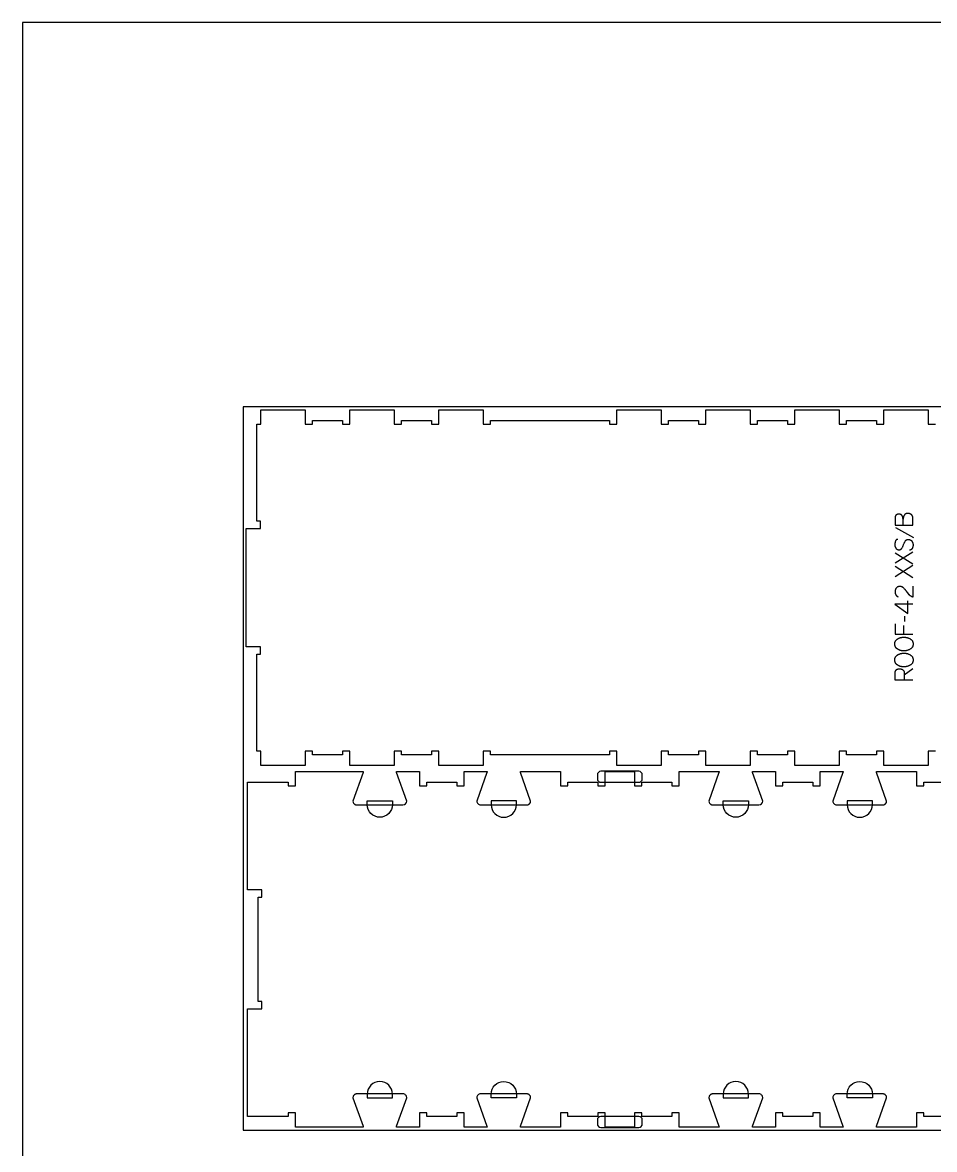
# Model space of a CAD drawing. Extents: x 0 to 4485, y 0 to 17041.
# Drawn here: x 0 to 1537, y 11963 to 13864 of the extents above; entities that cross this region are included whole.
import ezdxf

# ---------------------------------------------------------------- set-up
doc = ezdxf.new("R2010")
doc.units = 0
for name, color, linetype in [('0_SHEET_SPRUCEPLY_2440X122', 1, 'CONTINUOUS'), ('1_ANYTOOL_1MMDEEP_LABELS_S', 2, 'CONTINUOUS'), ('4_ANYTOOL_CUTTHROUGH_OUTSI', 5, 'CONTINUOUS'), ('5_ANYTOOL_HALF_MILL_9MM_IN', 3, 'CONTINUOUS'), ('DONOTCUT', 7, 'CONTINUOUS')]:
    doc.layers.add(name, color=color, linetype=linetype)

msp = doc.modelspace()

# ---------------------------------------------------------------- linework, layer by layer
at = {"layer": '0_SHEET_SPRUCEPLY_2440X122'}
msp.add_lwpolyline([(371.7, 13215.6), (371.7, 11995.6), (2811.7, 11995.6), (2811.7, 13215.6)], close=True, dxfattribs=at)
at = {"layer": '1_ANYTOOL_1MMDEEP_LABELS_S', "color": 2}
for points in [[(1470.5, 13015.7), (1500.5, 13015.7), (1500.5, 13025.4), (1500.6, 13027.9), (1500.6, 13028.2), (1500.6, 13028.4), (1500.6, 13028.6), (1500.6, 13028.8), (1500.5, 13029.1), (1500.5, 13029.3), (1500.5, 13029.5), (1500.5, 13029.7), (1500.4, 13029.9), (1500.4, 13030.1), (1500.3, 13030.3), (1500.3, 13030.5), (1500.2, 13030.7), (1500.1, 13030.9), (1500.1, 13031), (1500, 13031.2), (1499.9, 13031.4), (1499.8, 13031.6), (1499.7, 13031.7), (1499.6, 13031.9), (1499.5, 13032.1), (1499.4, 13032.2), (1499.3, 13032.4), (1499.2, 13032.6), (1499, 13032.7), (1498.9, 13032.9), (1498.8, 13033), (1498.6, 13033.2), (1498.5, 13033.3), (1498.3, 13033.4), (1498.1, 13033.6), (1498, 13033.7), (1497.8, 13033.8), (1497.6, 13034), (1497.5, 13034.1), (1497.3, 13034.2), (1497.1, 13034.3), (1496.9, 13034.4), (1496.8, 13034.5), (1496.6, 13034.6), (1496.4, 13034.7), (1496.2, 13034.8), (1496, 13034.9), (1495.9, 13035), (1495.7, 13035), (1495.5, 13035.1), (1495.3, 13035.2), (1495.1, 13035.3), (1494.9, 13035.3), (1494.7, 13035.4), (1494.5, 13035.4), (1494.4, 13035.5), (1494.2, 13035.5), (1494, 13035.6), (1493.8, 13035.6), (1493.6, 13035.7), (1493.4, 13035.7), (1493.2, 13035.7), (1493, 13035.7), (1492.8, 13035.7), (1492.6, 13035.8), (1492.4, 13035.8), (1492.2, 13035.8), (1492, 13035.8), (1491.7, 13035.8), (1491.5, 13035.8), (1491.2, 13035.8), (1491, 13035.7), (1490.7, 13035.7), (1490.5, 13035.7), (1490.3, 13035.6), (1490.1, 13035.6), (1489.9, 13035.6), (1489.6, 13035.5), (1489.4, 13035.4), (1489.2, 13035.4), (1489, 13035.3), (1488.8, 13035.2), (1488.6, 13035.1), (1488.5, 13035.1), (1488.4, 13035), (1488.3, 13035), (1488.2, 13034.9), (1488.1, 13034.9), (1488, 13034.8), (1487.9, 13034.8), (1487.8, 13034.7), (1487.8, 13034.6), (1487.7, 13034.6), (1487.6, 13034.5), (1487.5, 13034.5), (1487.4, 13034.4), (1487.4, 13034.3), (1487.3, 13034.3), (1487.2, 13034.2), (1487.1, 13034.1), (1487.1, 13034.1), (1487, 13034), (1486.9, 13033.9), (1486.9, 13033.9), (1486.8, 13033.8), (1486.7, 13033.7), (1486.6, 13033.6), (1486.5, 13033.4), (1486.3, 13033.2), (1486.2, 13033), (1486.1, 13032.9), (1485.9, 13032.5), (1485.7, 13032.1), (1485.5, 13031.7), (1485.3, 13031.4), (1485.1, 13031), (1485, 13030.6), (1484.8, 13030.2), (1484.7, 13029.8), (1484.6, 13029.3), (1484.5, 13028.9), (1484.4, 13028.5), (1484.3, 13028.1), (1484.2, 13027.6), (1484.1, 13027.2), (1484.1, 13026.7), (1484, 13026.3)], [(1484.2, 13015.7), (1484, 13026.3), (1484, 13026.7), (1484, 13027.1), (1483.9, 13027.4), (1483.9, 13027.8), (1483.8, 13028.2), (1483.7, 13028.6), (1483.6, 13028.9), (1483.5, 13029.3), (1483.4, 13029.7), (1483.3, 13030), (1483.2, 13030.4), (1483.1, 13030.7), (1482.9, 13031), (1482.8, 13031.4), (1482.6, 13031.7), (1482.5, 13032), (1482.4, 13032.1), (1482.4, 13032.1), (1482.3, 13032.2), (1482.3, 13032.3), (1482.2, 13032.4), (1482.2, 13032.4), (1482.1, 13032.5), (1482.1, 13032.6), (1482, 13032.6), (1482, 13032.7), (1481.9, 13032.8), (1481.9, 13032.8), (1481.8, 13032.9), (1481.7, 13033), (1481.7, 13033), (1481.6, 13033.1), (1481.6, 13033.1), (1481.5, 13033.2), (1481.4, 13033.3), (1481.3, 13033.3), (1481.3, 13033.4), (1481.2, 13033.4), (1481.1, 13033.5), (1481.1, 13033.5), (1481, 13033.6), (1480.9, 13033.6), (1480.8, 13033.7), (1480.7, 13033.7), (1480.7, 13033.7), (1480.6, 13033.8), (1480.5, 13033.8), (1480.4, 13033.9), (1480.3, 13033.9), (1480.2, 13033.9), (1480.1, 13034), (1479.9, 13034.1), (1479.7, 13034.1), (1479.5, 13034.2), (1479.3, 13034.3), (1479.1, 13034.3), (1478.9, 13034.3), (1478.6, 13034.4), (1478.4, 13034.4), (1478.2, 13034.4), (1478, 13034.5), (1477.7, 13034.5), (1477.5, 13034.5), (1477.2, 13034.5), (1477, 13034.5), (1476.6, 13034.5), (1476.4, 13034.5), (1476.2, 13034.5), (1476, 13034.5), (1475.8, 13034.4), (1475.6, 13034.4), (1475.4, 13034.4), (1475.3, 13034.4), (1475.1, 13034.3), (1474.9, 13034.3), (1474.8, 13034.3), (1474.6, 13034.2), (1474.4, 13034.2), (1474.3, 13034.1), (1474.1, 13034.1), (1474, 13034), (1473.8, 13034), (1473.7, 13033.9), (1473.5, 13033.8), (1473.4, 13033.8), (1473.3, 13033.7), (1473.1, 13033.6), (1473, 13033.6), (1472.9, 13033.5), (1472.8, 13033.4), (1472.7, 13033.3), (1472.5, 13033.2), (1472.4, 13033.1), (1472.3, 13033), (1472.2, 13032.9), (1472.1, 13032.8), (1472, 13032.7), (1471.9, 13032.6), (1471.8, 13032.5), (1471.7, 13032.4), (1471.6, 13032.3), (1471.6, 13032.1), (1471.5, 13032), (1471.4, 13031.9), (1471.3, 13031.8), (1471.3, 13031.6), (1471.2, 13031.5), (1471.1, 13031.3), (1471.1, 13031.2), (1471, 13031), (1470.9, 13030.9), (1470.9, 13030.7), (1470.8, 13030.6), (1470.8, 13030.4), (1470.8, 13030.3), (1470.7, 13030.1), (1470.7, 13029.9), (1470.6, 13029.7), (1470.6, 13029.6), (1470.6, 13029.4), (1470.6, 13029.2), (1470.5, 13029), (1470.5, 13028.8), (1470.5, 13028.6), (1470.5, 13028.2), (1470.5, 13027.8), (1470.5, 13015.7)], [(1471, 13012.3), (1501.7, 12995.1)], [(1475.1, 12992), (1474.9, 12992), (1474.8, 12992), (1474.7, 12992), (1474.6, 12992), (1474.5, 12992), (1474.4, 12991.9), (1474.3, 12991.9), (1474.3, 12991.9), (1474.2, 12991.9), (1474.1, 12991.9), (1474, 12991.9), (1473.9, 12991.8), (1473.8, 12991.8), (1473.8, 12991.8), (1473.7, 12991.8), (1473.6, 12991.8), (1473.5, 12991.7), (1473.5, 12991.7), (1473.4, 12991.7), (1473.3, 12991.6), (1473.2, 12991.6), (1473.2, 12991.6), (1473.1, 12991.5), (1473, 12991.5), (1472.9, 12991.4), (1472.9, 12991.4), (1472.8, 12991.4), (1472.7, 12991.3), (1472.7, 12991.3), (1472.6, 12991.2), (1472.6, 12991.2), (1472.5, 12991.1), (1472.4, 12991.1), (1472.4, 12991), (1472.3, 12990.9), (1472.3, 12990.9), (1472.2, 12990.8), (1472.1, 12990.8), (1472.1, 12990.7), (1472, 12990.6), (1472, 12990.6), (1471.9, 12990.5), (1471.9, 12990.4), (1471.8, 12990.4), (1471.8, 12990.3), (1471.7, 12990.2), (1471.7, 12990.1), (1471.6, 12990.1), (1471.6, 12990), (1471.6, 12989.9), (1471.5, 12989.8), (1471.4, 12989.6), (1471.4, 12989.5), (1471.3, 12989.3), (1471.2, 12989.1), (1471.2, 12988.9), (1471.1, 12988.7), (1470.9, 12987.9), (1470.7, 12987.1), (1470.5, 12986.3), (1470.4, 12985.5), (1470.3, 12985.2), (1470.3, 12984.8), (1470.2, 12984.4), (1470.2, 12984), (1470.2, 12983.7), (1470.2, 12983.3), (1470.1, 12983), (1470.1, 12982.6), (1470.1, 12982.4), (1470.2, 12982.2), (1470.2, 12982), (1470.2, 12981.8), (1470.2, 12981.6), (1470.2, 12981.4), (1470.2, 12981.3), (1470.3, 12981.1), (1470.3, 12980.9), (1470.3, 12980.7), (1470.4, 12980.5), (1470.4, 12980.3), (1470.4, 12980.2), (1470.5, 12980), (1470.5, 12979.8), (1470.6, 12979.6), (1470.7, 12979.5), (1470.7, 12979.3), (1470.8, 12979.1), (1470.9, 12978.9), (1470.9, 12978.8), (1471, 12978.6), (1471.1, 12978.4), (1471.2, 12978.3), (1471.3, 12978.1), (1471.3, 12977.9), (1471.4, 12977.8), (1471.5, 12977.6), (1471.6, 12977.5), (1471.7, 12977.3), (1471.9, 12977.1), (1472, 12977), (1472.1, 12976.8), (1472.2, 12976.7), (1472.3, 12976.5), (1472.4, 12976.4), (1472.6, 12976.3), (1472.7, 12976.1), (1472.8, 12976), (1473, 12975.9), (1473.1, 12975.8), (1473.3, 12975.7), (1473.4, 12975.6), (1473.6, 12975.5), (1473.7, 12975.4), (1473.9, 12975.3), (1474, 12975.2), (1474.2, 12975.1), (1474.3, 12975), (1474.5, 12975), (1474.7, 12974.9), (1474.9, 12974.8), (1475, 12974.8), (1475.2, 12974.7), (1475.4, 12974.7), (1475.6, 12974.7), (1475.8, 12974.6), (1476, 12974.6), (1476.2, 12974.6), (1476.4, 12974.5), (1476.6, 12974.5), (1476.8, 12974.5), (1477, 12974.5), (1477.2, 12974.5), (1477.4, 12974.5), (1477.6, 12974.5), (1477.8, 12974.5), (1478, 12974.5), (1478.2, 12974.6), (1478.4, 12974.6), (1478.6, 12974.6), (1478.8, 12974.7), (1479, 12974.7), (1479.2, 12974.8), (1479.3, 12974.8), (1479.5, 12974.9), (1479.6, 12974.9), (1479.7, 12975), (1479.8, 12975), (1479.9, 12975), (1479.9, 12975.1), (1480, 12975.1), (1480.1, 12975.2), (1480.2, 12975.2), (1480.3, 12975.2), (1480.3, 12975.3), (1480.4, 12975.3), (1480.5, 12975.4), (1480.6, 12975.4), (1480.6, 12975.5), (1480.7, 12975.5), (1480.8, 12975.6), (1480.8, 12975.7), (1480.9, 12975.7), (1481, 12975.8), (1481.1, 12975.8), (1481.1, 12975.9), (1481.2, 12976), (1481.3, 12976), (1481.3, 12976.1), (1481.4, 12976.2), (1481.6, 12976.4), (1481.7, 12976.5), (1481.8, 12976.7), (1481.9, 12976.8), (1482, 12977), (1482.1, 12977.2), (1482.2, 12977.3), (1482.6, 12978), (1483, 12978.8), (1483.4, 12979.5), (1483.7, 12980.3), (1484.1, 12981.1), (1484.4, 12981.9), (1484.7, 12982.7), (1485, 12983.5), (1485.4, 12984.3), (1485.7, 12985.1), (1486, 12985.9), (1486.4, 12986.7), (1486.8, 12987.4), (1487.1, 12988.1), (1487.6, 12988.9), (1488, 12989.5), (1488.1, 12989.7), (1488.2, 12989.9), (1488.3, 12990), (1488.4, 12990.1), (1488.4, 12990.2), (1488.5, 12990.2), (1488.6, 12990.3), (1488.6, 12990.4), (1488.7, 12990.4), (1488.8, 12990.5), (1488.8, 12990.6), (1488.9, 12990.6), (1489, 12990.7), (1489, 12990.8), (1489.1, 12990.8), (1489.2, 12990.9), (1489.2, 12990.9), (1489.3, 12991), (1489.4, 12991), (1489.5, 12991.1), (1489.5, 12991.1), (1489.6, 12991.2), (1489.7, 12991.2), (1489.8, 12991.3), (1489.9, 12991.3), (1489.9, 12991.4), (1490, 12991.4), (1490.1, 12991.5), (1490.2, 12991.5), (1490.3, 12991.5), (1490.4, 12991.6), (1490.5, 12991.6), (1490.5, 12991.6), (1490.6, 12991.7), (1490.7, 12991.7), (1490.8, 12991.7), (1490.9, 12991.7), (1491.1, 12991.8), (1491.3, 12991.8), (1491.5, 12991.9), (1491.7, 12991.9), (1491.9, 12991.9), (1492.1, 12991.9), (1492.3, 12992), (1492.5, 12992), (1492.7, 12992), (1493, 12992), (1493.2, 12992), (1493.4, 12991.9), (1493.6, 12991.9), (1493.9, 12991.9), (1494.1, 12991.9), (1494.3, 12991.8), (1494.5, 12991.8), (1494.7, 12991.7), (1495, 12991.7), (1495.2, 12991.6), (1495.4, 12991.6), (1495.6, 12991.5), (1495.8, 12991.4), (1495.9, 12991.4), (1496.1, 12991.3), (1496.3, 12991.2), (1496.5, 12991.1), (1496.7, 12991), (1496.8, 12990.9), (1497, 12990.8), (1497.2, 12990.7), (1497.3, 12990.6), (1497.5, 12990.4), (1497.6, 12990.3), (1497.8, 12990.2), (1497.9, 12990), (1498.1, 12989.9), (1498.2, 12989.8), (1498.4, 12989.6), (1498.5, 12989.4), (1498.6, 12989.3), (1498.7, 12989.1), (1498.9, 12988.9), (1499, 12988.8), (1499.2, 12988.4), (1499.4, 12988), (1499.6, 12987.7), (1499.8, 12987.3), (1499.9, 12986.9), (1500.1, 12986.6), (1500.2, 12986.4), (1500.2, 12986.2), (1500.3, 12986), (1500.3, 12985.8), (1500.4, 12985.6), (1500.5, 12985.4), (1500.5, 12985.2), (1500.5, 12985), (1500.6, 12984.8), (1500.6, 12984.6), (1500.7, 12984.4), (1500.7, 12984.2), (1500.7, 12984), (1500.8, 12983.8), (1500.8, 12983.4), (1500.8, 12983), (1500.8, 12982.6), (1500.8, 12982.2), (1500.8, 12981.8), (1500.8, 12981.3), (1500.8, 12981), (1500.7, 12980.6), (1500.6, 12980.2), (1500.6, 12979.8), (1500.5, 12979.4), (1500.4, 12979), (1500.2, 12978.6), (1500.1, 12978.3), (1500, 12977.9), (1499.8, 12977.6), (1499.7, 12977.2), (1499.5, 12976.9), (1499.3, 12976.5), (1499.2, 12976.3), (1499.1, 12976.2), (1499, 12976), (1498.9, 12975.9), (1498.8, 12975.7), (1498.6, 12975.6), (1498.5, 12975.4), (1498.4, 12975.3), (1498.3, 12975.2), (1498.2, 12975.1), (1498, 12974.9), (1497.9, 12974.8), (1497.8, 12974.8), (1497.8, 12974.7), (1497.7, 12974.7), (1497.6, 12974.6), (1497.5, 12974.6), (1497.5, 12974.5), (1497.4, 12974.5), (1497.3, 12974.5), (1497.3, 12974.4), (1497.2, 12974.4), (1497.1, 12974.3), (1497, 12974.3), (1497, 12974.3), (1496.9, 12974.2), (1496.8, 12974.2), (1496.7, 12974.2), (1496.6, 12974.1), (1496.6, 12974.1), (1496.5, 12974.1), (1496.4, 12974), (1496.2, 12974), (1496.1, 12973.9), (1495.9, 12973.9), (1495.7, 12973.9), (1495.5, 12973.8), (1495.4, 12973.8), (1495.2, 12973.8), (1495, 12973.8), (1494.8, 12973.8), (1494.6, 12973.8)], [(1500.5, 12970.6), (1470.5, 12951.7)], [(1470.5, 12969.4), (1500.5, 12950.5)], [(1500.5, 12947.9), (1470.5, 12928.9)], [(1470.5, 12946.6), (1500.5, 12927.7)], [(1500.4, 12913), (1500.4, 12894.7), (1499.9, 12894.8), (1499.7, 12894.9), (1499.5, 12895), (1499.3, 12895), (1499.1, 12895.1), (1498.8, 12895.2), (1498.6, 12895.3), (1498.4, 12895.4), (1498.2, 12895.5), (1498, 12895.6), (1497.8, 12895.7), (1497.6, 12895.9), (1497.4, 12896), (1497.2, 12896.1), (1497, 12896.2), (1496.8, 12896.4), (1496.6, 12896.5), (1496.5, 12896.6), (1496.3, 12896.8), (1496.1, 12896.9), (1495.9, 12897), (1495.7, 12897.2), (1495.6, 12897.3), (1495.4, 12897.5), (1495.2, 12897.7), (1495.1, 12897.8), (1494.9, 12898), (1494.7, 12898.2), (1494.6, 12898.3), (1494.3, 12898.7), (1493, 12900.2), (1491.8, 12901.7), (1490.7, 12903.2), (1489.6, 12904.7), (1489, 12905.5), (1488.4, 12906.2), (1487.9, 12906.9), (1487.3, 12907.6), (1486.7, 12908.3), (1486.1, 12908.9), (1485.5, 12909.5), (1484.8, 12910.1), (1484.7, 12910.3), (1484.5, 12910.4), (1484.4, 12910.5), (1484.2, 12910.7), (1484, 12910.8), (1483.9, 12910.9), (1483.7, 12911), (1483.5, 12911.2), (1483.4, 12911.3), (1483.2, 12911.4), (1483, 12911.5), (1482.8, 12911.6), (1482.6, 12911.7), (1482.4, 12911.7), (1482.3, 12911.8), (1482.1, 12911.9), (1481.9, 12912), (1481.7, 12912), (1481.5, 12912.1), (1481.3, 12912.2), (1481.1, 12912.2), (1480.9, 12912.3), (1480.7, 12912.3), (1480.5, 12912.3), (1480.3, 12912.4), (1480, 12912.4), (1479.8, 12912.4), (1479.6, 12912.4), (1479.4, 12912.5), (1479.2, 12912.5), (1478.9, 12912.5), (1478.7, 12912.5), (1478.5, 12912.5), (1478.2, 12912.5), (1478, 12912.5), (1477.7, 12912.4), (1477.5, 12912.4), (1477.3, 12912.4), (1477, 12912.4), (1476.8, 12912.3), (1476.6, 12912.3), (1476.4, 12912.2), (1476.2, 12912.2), (1476, 12912.1), (1475.8, 12912.1), (1475.6, 12912), (1475.4, 12911.9), (1475.2, 12911.8), (1475, 12911.8), (1474.8, 12911.7), (1474.6, 12911.6), (1474.4, 12911.5), (1474.3, 12911.4), (1474.1, 12911.3), (1473.9, 12911.2), (1473.8, 12911.1), (1473.6, 12910.9), (1473.4, 12910.8), (1473.3, 12910.7), (1473.1, 12910.5), (1473, 12910.4), (1472.9, 12910.3), (1472.7, 12910.1), (1472.6, 12910), (1472.5, 12909.8), (1472.3, 12909.6), (1472.2, 12909.5), (1472.1, 12909.3), (1472, 12909.1), (1471.9, 12909), (1471.8, 12908.8), (1471.7, 12908.6), (1471.6, 12908.4), (1471.5, 12908.2), (1471.4, 12908.1), (1471.3, 12907.9), (1471.2, 12907.7), (1471.2, 12907.5), (1471.1, 12907.3), (1471, 12907.1), (1471, 12906.9), (1470.9, 12906.7), (1470.8, 12906.5), (1470.8, 12906.3), (1470.7, 12906.1), (1470.7, 12905.8), (1470.7, 12905.6), (1470.6, 12905.4), (1470.6, 12905.2), (1470.6, 12905), (1470.5, 12904.7), (1470.5, 12904.5), (1470.5, 12904.3), (1470.5, 12904), (1470.5, 12903.6), (1470.5, 12903.2), (1470.5, 12902.8), (1470.5, 12902.5), (1470.6, 12902.1), (1470.6, 12901.8), (1470.7, 12901.5), (1470.7, 12901.1), (1470.8, 12900.8), (1470.9, 12900.5), (1470.9, 12900.4), (1471, 12900.2), (1471, 12900), (1471.1, 12899.9), (1471.1, 12899.7), (1471.2, 12899.6), (1471.3, 12899.5), (1471.3, 12899.3), (1471.4, 12899.2), (1471.5, 12899), (1471.5, 12898.9), (1471.6, 12898.8), (1471.7, 12898.6), (1471.8, 12898.5), (1471.8, 12898.4), (1471.9, 12898.2), (1472, 12898.1), (1472.1, 12898), (1472.2, 12897.8), (1472.3, 12897.7), (1472.4, 12897.6), (1472.5, 12897.5), (1472.6, 12897.4), (1472.7, 12897.2), (1472.8, 12897.1), (1472.9, 12897), (1473, 12896.9), (1473.1, 12896.8), (1473.2, 12896.7), (1473.4, 12896.6), (1473.5, 12896.5), (1473.6, 12896.4), (1473.9, 12896.2), (1474.1, 12896), (1474.4, 12895.8), (1474.7, 12895.6), (1475, 12895.4), (1475.3, 12895.2), (1475.6, 12895.1)], [(1491.8, 12866.8), (1491.8, 12888.5)], [(1500.5, 12882.7), (1470.4, 12882.8), (1491.8, 12866.8)], [(1470.5, 12849.8), (1470.5, 12832.2), (1500.5, 12832.2)], [(1484.5, 12846.7), (1484.5, 12832.2)], [(1486.6, 12862.5), (1486.7, 12853.7)], [(1500.5, 12754.6), (1470.5, 12754.6), (1470.5, 12765.9), (1470.5, 12766.4), (1470.5, 12766.9), (1470.5, 12767.1), (1470.6, 12767.3), (1470.6, 12767.6), (1470.6, 12767.8), (1470.6, 12768), (1470.7, 12768.2), (1470.7, 12768.4), (1470.8, 12768.6), (1470.8, 12768.8), (1470.9, 12769), (1470.9, 12769.2), (1471, 12769.4), (1471, 12769.6), (1471.1, 12769.8), (1471.2, 12769.9), (1471.3, 12770.1), (1471.3, 12770.3), (1471.4, 12770.4), (1471.5, 12770.6), (1471.6, 12770.8), (1471.7, 12770.9), (1471.8, 12771.1), (1471.9, 12771.2), (1472, 12771.4), (1472.1, 12771.5), (1472.2, 12771.6), (1472.3, 12771.8), (1472.4, 12771.9), (1472.6, 12772), (1472.7, 12772.1), (1472.8, 12772.2), (1473, 12772.4), (1473.1, 12772.5), (1473.3, 12772.6), (1473.4, 12772.7), (1473.6, 12772.8), (1473.7, 12772.9), (1473.9, 12772.9), (1474, 12773), (1474.2, 12773.1), (1474.4, 12773.2), (1474.5, 12773.3), (1474.7, 12773.3), (1474.9, 12773.4), (1475.1, 12773.4), (1475.3, 12773.5), (1475.5, 12773.6), (1475.7, 12773.6), (1475.9, 12773.6), (1476.1, 12773.7), (1476.3, 12773.7), (1476.5, 12773.8), (1476.7, 12773.8), (1476.9, 12773.8), (1477.2, 12773.8), (1477.4, 12773.9), (1477.8, 12773.9), (1478.3, 12773.9), (1478.5, 12773.9), (1478.7, 12773.9), (1478.9, 12773.9), (1479, 12773.9), (1479.2, 12773.8), (1479.4, 12773.8), (1479.5, 12773.8), (1479.7, 12773.8), (1479.9, 12773.7), (1480.1, 12773.7), (1480.2, 12773.7), (1480.4, 12773.6), (1480.6, 12773.6), (1480.7, 12773.5), (1480.9, 12773.5), (1481, 12773.4), (1481.2, 12773.4), (1481.4, 12773.3), (1481.5, 12773.3), (1481.7, 12773.2), (1481.8, 12773.1), (1482, 12773), (1482.2, 12773), (1482.3, 12772.9), (1482.5, 12772.8), (1482.6, 12772.7), (1482.8, 12772.6), (1482.9, 12772.5), (1483.1, 12772.4), (1483.2, 12772.3), (1483.4, 12772.2), (1483.5, 12772.1), (1483.7, 12772), (1483.8, 12771.9), (1483.9, 12771.8), (1484.1, 12771.6), (1484.2, 12771.5), (1484.3, 12771.4), (1484.4, 12771.3), (1484.6, 12771.1), (1484.7, 12771), (1484.8, 12770.9), (1484.9, 12770.7), (1485, 12770.6), (1485.1, 12770.5), (1485.1, 12770.3), (1485.2, 12770.2), (1485.3, 12770), (1485.4, 12769.9), (1485.5, 12769.7), (1485.5, 12769.6), (1485.6, 12769.4), (1485.6, 12769.2), (1485.7, 12769.1), (1485.7, 12768.9), (1485.8, 12768.7), (1485.8, 12768.6), (1485.8, 12768.4), (1485.9, 12768.2), (1485.9, 12768.1), (1485.9, 12767.9), (1485.9, 12767.7), (1486, 12767.5), (1486, 12765.6), (1486, 12763.6), (1486, 12754.6)], [(1486, 12763.6), (1500.5, 12774)]]:
    msp.add_lwpolyline(points, dxfattribs=at)
for points in [[(1470.1, 12816), (1470.2, 12816.3), (1470.2, 12816.7), (1470.2, 12817.1), (1470.2, 12817.4), (1470.3, 12817.6), (1470.3, 12817.8), (1470.3, 12817.9), (1470.4, 12818.1), (1470.4, 12818.3), (1470.4, 12818.4), (1470.5, 12818.6), (1470.5, 12818.7), (1470.6, 12818.9), (1470.6, 12819.1), (1470.7, 12819.2), (1470.7, 12819.4), (1470.8, 12819.5), (1470.8, 12819.7), (1470.9, 12819.8), (1471, 12820), (1471, 12820.1), (1471.1, 12820.2), (1471.2, 12820.4), (1471.3, 12820.5), (1471.4, 12820.7), (1471.4, 12820.8), (1471.5, 12820.9), (1471.6, 12821.1), (1471.8, 12821.3), (1472, 12821.6), (1472.2, 12821.8), (1472.4, 12822.1), (1472.6, 12822.3), (1472.8, 12822.5), (1473.1, 12822.8), (1473.3, 12823), (1473.5, 12823.2), (1473.8, 12823.4), (1474, 12823.6), (1474.3, 12823.8), (1474.6, 12824), (1474.8, 12824.2), (1475.1, 12824.3), (1475.4, 12824.5), (1475.7, 12824.7), (1476, 12824.8), (1476.2, 12825), (1476.5, 12825.1), (1476.8, 12825.3), (1477.1, 12825.4), (1477.5, 12825.6), (1477.8, 12825.7), (1478.1, 12825.8), (1478.4, 12825.9), (1478.7, 12826), (1479, 12826.1), (1479.4, 12826.2), (1479.7, 12826.3), (1480, 12826.4), (1480.4, 12826.5), (1481.1, 12826.6), (1481.7, 12826.8), (1482.4, 12826.9), (1483.1, 12827), (1483.7, 12827), (1484.4, 12827.1), (1485, 12827.1), (1485.7, 12827.1), (1486.3, 12827.1), (1486.9, 12827.1), (1487.6, 12827), (1488.2, 12826.9), (1488.8, 12826.8), (1489.5, 12826.7), (1490.1, 12826.6), (1490.8, 12826.4), (1491.4, 12826.2), (1492, 12826), (1492.7, 12825.8), (1493.3, 12825.6), (1493.9, 12825.3), (1494.6, 12825), (1495.2, 12824.7), (1495.9, 12824.3), (1496.2, 12824.2), (1496.5, 12824), (1496.8, 12823.8), (1497.1, 12823.6), (1497.3, 12823.4), (1497.6, 12823.2), (1497.8, 12823), (1498.1, 12822.8), (1498.2, 12822.7), (1498.3, 12822.5), (1498.4, 12822.4), (1498.6, 12822.3), (1498.7, 12822.2), (1498.8, 12822.1), (1498.9, 12821.9), (1499, 12821.8), (1499.1, 12821.7), (1499.2, 12821.6), (1499.3, 12821.4), (1499.3, 12821.3), (1499.4, 12821.2), (1499.5, 12821.1), (1499.6, 12820.9), (1499.7, 12820.8), (1499.8, 12820.6), (1499.8, 12820.5), (1499.9, 12820.4), (1500, 12820.2), (1500.1, 12820.1), (1500.1, 12819.9), (1500.2, 12819.8), (1500.2, 12819.6), (1500.3, 12819.5), (1500.4, 12819.3), (1500.4, 12819.2), (1500.5, 12819), (1500.6, 12818.7), (1500.6, 12818.4), (1500.7, 12818.1), (1500.8, 12817.7), (1500.8, 12817.4), (1500.9, 12817.1), (1500.9, 12816.7), (1500.9, 12816.4), (1501, 12816), (1501, 12815.6), (1501, 12815.2), (1500.9, 12814.9), (1500.9, 12814.5), (1500.9, 12814.1), (1500.8, 12813.8), (1500.8, 12813.4), (1500.7, 12813.1), (1500.6, 12812.8), (1500.5, 12812.4), (1500.5, 12812.1), (1500.4, 12811.9), (1500.3, 12811.8), (1500.3, 12811.6), (1500.2, 12811.5), (1500.2, 12811.3), (1500.1, 12811.2), (1500, 12811), (1500, 12810.9), (1499.9, 12810.7), (1499.8, 12810.6), (1499.7, 12810.4), (1499.7, 12810.3), (1499.6, 12810.2), (1499.5, 12810), (1499.4, 12809.9), (1499.3, 12809.8), (1499.2, 12809.6), (1499.1, 12809.5), (1499, 12809.4), (1498.9, 12809.2), (1498.8, 12809.1), (1498.7, 12809), (1498.6, 12808.9), (1498.5, 12808.7), (1498.4, 12808.6), (1498.3, 12808.5), (1498.2, 12808.4), (1498, 12808.3), (1497.9, 12808.2), (1497.8, 12808.1), (1497.5, 12807.8), (1497.3, 12807.6), (1497, 12807.4), (1496.7, 12807.2), (1496.4, 12807), (1496.1, 12806.9), (1495.8, 12806.7), (1495.1, 12806.4), (1494.5, 12806), (1493.8, 12805.7), (1493.2, 12805.5), (1492.5, 12805.2), (1491.9, 12805), (1491.2, 12804.8), (1490.6, 12804.6), (1489.9, 12804.5), (1489.3, 12804.3), (1488.6, 12804.2), (1488, 12804.1), (1487.3, 12804), (1486.7, 12804), (1486, 12803.9), (1485.4, 12803.9), (1484.7, 12803.9), (1484, 12804), (1483.3, 12804), (1482.6, 12804.1), (1482, 12804.2), (1481.3, 12804.3), (1480.6, 12804.5), (1480, 12804.6), (1479.3, 12804.8), (1478.7, 12805.1), (1478.1, 12805.3), (1477.4, 12805.6), (1476.8, 12805.8), (1476.2, 12806.1), (1475.6, 12806.5), (1475, 12806.8), (1474.7, 12807), (1474.4, 12807.2), (1474.1, 12807.4), (1473.8, 12807.6), (1473.6, 12807.8), (1473.3, 12808), (1473.1, 12808.2), (1472.9, 12808.5), (1472.7, 12808.6), (1472.6, 12808.7), (1472.5, 12808.8), (1472.4, 12809), (1472.3, 12809.1), (1472.2, 12809.2), (1472.1, 12809.3), (1472, 12809.5), (1471.9, 12809.6), (1471.8, 12809.7), (1471.8, 12809.9), (1471.7, 12810), (1471.6, 12810.1), (1471.5, 12810.3), (1471.4, 12810.4), (1471.4, 12810.6), (1471.3, 12810.7), (1471.2, 12810.8), (1471.1, 12811.1), (1470.9, 12811.4), (1470.8, 12811.7), (1470.7, 12812.1), (1470.6, 12812.4), (1470.5, 12812.7), (1470.4, 12813), (1470.4, 12813.4), (1470.3, 12813.7), (1470.3, 12814.1), (1470.2, 12814.5), (1470.2, 12814.8), (1470.2, 12815.2), (1470.2, 12815.6)], [(1470.1, 12789), (1470.2, 12789.4), (1470.2, 12789.7), (1470.2, 12790.1), (1470.2, 12790.5), (1470.3, 12790.6), (1470.3, 12790.8), (1470.3, 12791), (1470.4, 12791.1), (1470.4, 12791.3), (1470.4, 12791.5), (1470.5, 12791.6), (1470.5, 12791.8), (1470.6, 12791.9), (1470.6, 12792.1), (1470.7, 12792.3), (1470.7, 12792.4), (1470.8, 12792.6), (1470.8, 12792.7), (1470.9, 12792.9), (1471, 12793), (1471, 12793.1), (1471.1, 12793.3), (1471.2, 12793.4), (1471.3, 12793.6), (1471.4, 12793.7), (1471.4, 12793.8), (1471.5, 12794), (1471.6, 12794.1), (1471.8, 12794.4), (1472, 12794.6), (1472.2, 12794.9), (1472.4, 12795.1), (1472.6, 12795.3), (1472.8, 12795.6), (1473.1, 12795.8), (1473.3, 12796), (1473.5, 12796.2), (1473.8, 12796.4), (1474, 12796.6), (1474.3, 12796.8), (1474.6, 12797), (1474.8, 12797.2), (1475.1, 12797.4), (1475.4, 12797.6), (1475.7, 12797.7), (1476, 12797.9), (1476.2, 12798), (1476.5, 12798.2), (1476.8, 12798.3), (1477.1, 12798.5), (1477.5, 12798.6), (1477.8, 12798.7), (1478.1, 12798.8), (1478.4, 12799), (1478.7, 12799.1), (1479, 12799.2), (1479.4, 12799.3), (1479.7, 12799.4), (1480, 12799.5), (1480.4, 12799.5), (1481.1, 12799.7), (1481.7, 12799.8), (1482.4, 12799.9), (1483.1, 12800), (1483.7, 12800.1), (1484.4, 12800.1), (1485, 12800.1), (1485.7, 12800.2), (1486.3, 12800.1), (1486.9, 12800.1), (1487.6, 12800.1), (1488.2, 12800), (1488.8, 12799.9), (1489.5, 12799.8), (1490.1, 12799.6), (1490.8, 12799.5), (1491.4, 12799.3), (1492, 12799.1), (1492.7, 12798.8), (1493.3, 12798.6), (1493.9, 12798.3), (1494.6, 12798), (1495.2, 12797.7), (1495.9, 12797.4), (1496.2, 12797.2), (1496.5, 12797), (1496.8, 12796.8), (1497.1, 12796.6), (1497.3, 12796.4), (1497.6, 12796.2), (1497.8, 12796), (1498.1, 12795.8), (1498.2, 12795.7), (1498.3, 12795.6), (1498.4, 12795.5), (1498.6, 12795.3), (1498.7, 12795.2), (1498.8, 12795.1), (1498.9, 12795), (1499, 12794.9), (1499.1, 12794.7), (1499.2, 12794.6), (1499.3, 12794.5), (1499.3, 12794.4), (1499.4, 12794.2), (1499.5, 12794.1), (1499.6, 12794), (1499.7, 12793.8), (1499.8, 12793.7), (1499.8, 12793.6), (1499.9, 12793.4), (1500, 12793.3), (1500.1, 12793.1), (1500.1, 12793), (1500.2, 12792.8), (1500.2, 12792.7), (1500.3, 12792.5), (1500.4, 12792.4), (1500.4, 12792.2), (1500.5, 12792.1), (1500.6, 12791.8), (1500.6, 12791.4), (1500.7, 12791.1), (1500.8, 12790.8), (1500.8, 12790.5), (1500.9, 12790.1), (1500.9, 12789.8), (1500.9, 12789.4), (1501, 12789), (1501, 12788.7), (1501, 12788.3), (1500.9, 12787.9), (1500.9, 12787.5), (1500.9, 12787.2), (1500.8, 12786.8), (1500.8, 12786.5), (1500.7, 12786.1), (1500.6, 12785.8), (1500.5, 12785.5), (1500.5, 12785.1), (1500.4, 12785), (1500.3, 12784.8), (1500.3, 12784.7), (1500.2, 12784.5), (1500.2, 12784.4), (1500.1, 12784.2), (1500, 12784.1), (1500, 12783.9), (1499.9, 12783.8), (1499.8, 12783.6), (1499.7, 12783.5), (1499.7, 12783.3), (1499.6, 12783.2), (1499.5, 12783.1), (1499.4, 12782.9), (1499.3, 12782.8), (1499.2, 12782.7), (1499.1, 12782.5), (1499, 12782.4), (1498.9, 12782.3), (1498.8, 12782.2), (1498.7, 12782), (1498.6, 12781.9), (1498.5, 12781.8), (1498.4, 12781.7), (1498.3, 12781.6), (1498.2, 12781.4), (1498, 12781.3), (1497.9, 12781.2), (1497.8, 12781.1), (1497.5, 12780.9), (1497.3, 12780.7), (1497, 12780.5), (1496.7, 12780.3), (1496.4, 12780.1), (1496.1, 12779.9), (1495.8, 12779.7), (1495.1, 12779.4), (1494.5, 12779.1), (1493.8, 12778.8), (1493.2, 12778.5), (1492.5, 12778.3), (1491.9, 12778), (1491.2, 12777.8), (1490.6, 12777.7), (1489.9, 12777.5), (1489.3, 12777.4), (1488.6, 12777.2), (1488, 12777.1), (1487.3, 12777.1), (1486.7, 12777), (1486, 12777), (1485.4, 12777), (1484.7, 12777), (1484, 12777), (1483.3, 12777.1), (1482.6, 12777.1), (1482, 12777.3), (1481.3, 12777.4), (1480.6, 12777.5), (1480, 12777.7), (1479.3, 12777.9), (1478.7, 12778.1), (1478.1, 12778.3), (1477.4, 12778.6), (1476.8, 12778.9), (1476.2, 12779.2), (1475.6, 12779.5), (1475, 12779.9), (1474.7, 12780), (1474.4, 12780.2), (1474.1, 12780.4), (1473.8, 12780.6), (1473.6, 12780.8), (1473.3, 12781.1), (1473.1, 12781.3), (1472.9, 12781.5), (1472.7, 12781.6), (1472.6, 12781.8), (1472.5, 12781.9), (1472.4, 12782), (1472.3, 12782.1), (1472.2, 12782.2), (1472.1, 12782.4), (1472, 12782.5), (1471.9, 12782.6), (1471.8, 12782.8), (1471.8, 12782.9), (1471.7, 12783), (1471.6, 12783.2), (1471.5, 12783.3), (1471.4, 12783.5), (1471.4, 12783.6), (1471.3, 12783.7), (1471.2, 12783.9), (1471.1, 12784.2), (1470.9, 12784.5), (1470.8, 12784.8), (1470.7, 12785.1), (1470.6, 12785.4), (1470.5, 12785.8), (1470.4, 12786.1), (1470.4, 12786.4), (1470.3, 12786.8), (1470.3, 12787.1), (1470.2, 12787.5), (1470.2, 12787.9), (1470.2, 12788.2), (1470.2, 12788.6)]]:
    msp.add_lwpolyline(points, close=True, dxfattribs=at)
at = {"layer": '4_ANYTOOL_CUTTHROUGH_OUTSI', "color": 5}
msp.add_lwpolyline([(1538.7, 12634.9), (1526.2, 12634.9), (1526.2, 12610.9), (1451.7, 12610.9), (1451.7, 12634.9), (1439.2, 12634.9), (1439.2, 12628.9), (1388.7, 12628.9), (1388.7, 12634.9), (1376.2, 12634.9), (1376.2, 12610.9), (1301.7, 12610.9), (1301.7, 12634.9), (1289.2, 12634.9), (1289.2, 12628.9), (1238.7, 12628.9), (1238.7, 12634.9), (1226.2, 12634.9), (1226.2, 12610.9), (1151.7, 12610.9), (1151.7, 12634.9), (1139.2, 12634.9), (1139.2, 12628.9), (1088.7, 12628.9), (1088.7, 12634.9), (1076.2, 12634.9), (1076.2, 12610.9), (1001.7, 12610.9), (1001.7, 12634.9), (989.2, 12634.9), (989.2, 12628.9), (788.7, 12628.9), (788.7, 12634.9), (776.2, 12634.9), (776.2, 12610.9), (701.7, 12610.9), (701.7, 12634.9), (689.2, 12634.9), (689.2, 12628.9), (638.7, 12628.9), (638.7, 12634.9), (626.2, 12634.9), (626.2, 12610.9), (551.7, 12610.9), (551.7, 12634.9), (539.2, 12634.9), (539.2, 12628.9), (488.7, 12628.9), (488.7, 12634.9), (476.2, 12634.9), (476.2, 12610.9), (401.7, 12610.9), (401.7, 12634.9), (395, 12634.9), (395, 12798.4), (401, 12798.4), (401, 12810.9), (377, 12810.9), (377, 13010.4), (401, 13010.4), (401, 13022.9), (395, 13022.9), (395, 13186.4), (401.7, 13186.4), (401.7, 13210.4), (476.2, 13210.4), (476.2, 13186.4), (488.7, 13186.4), (488.7, 13192.4), (539.2, 13192.4), (539.2, 13186.4), (551.7, 13186.4), (551.7, 13210.4), (626.2, 13210.4), (626.2, 13186.4), (638.7, 13186.4), (638.7, 13192.4), (689.2, 13192.4), (689.2, 13186.4), (701.7, 13186.4), (701.7, 13210.4), (776.2, 13210.4), (776.2, 13186.4), (788.7, 13186.4), (788.7, 13192.4), (989.2, 13192.4), (989.2, 13186.4), (1001.7, 13186.4), (1001.7, 13210.4), (1076.2, 13210.4), (1076.2, 13186.4), (1088.7, 13186.4), (1088.7, 13192.4), (1139.2, 13192.4), (1139.2, 13186.4), (1151.7, 13186.4), (1151.7, 13210.4), (1226.2, 13210.4), (1226.2, 13186.4), (1238.7, 13186.4), (1238.7, 13192.4), (1289.2, 13192.4), (1289.2, 13186.4), (1301.7, 13186.4), (1301.7, 13210.4), (1376.2, 13210.4), (1376.2, 13186.4), (1388.7, 13186.4), (1388.7, 13192.4), (1439.2, 13192.4), (1439.2, 13186.4), (1451.7, 13186.4), (1451.7, 13210.4), (1526.2, 13210.4), (1526.2, 13186.4), (1538.7, 13186.4)], dxfattribs=at)
msp.add_lwpolyline([(1569.4, 12018.9), (1518.9, 12018.9), (1518.9, 12024.9), (1506.4, 12024.9), (1506.4, 12024.6), (1506.4, 12000.9), (1439.2, 12000.9), (1439.2, 12000.9, -0.061485), (1439.4, 12002.3), (1456.3, 12050.5), (1456.3, 12050.6), (1456.3, 12050.6), (1456.3, 12050.6, 0.198912), (1454.5, 12055), (1454.4, 12055.1), (1454.3, 12055.2), (1454.2, 12055.3), (1454.1, 12055.4), (1453.9, 12055.5), (1453.8, 12055.6), (1453.7, 12055.7), (1453.6, 12055.8), (1453.4, 12055.9), (1453.3, 12056), (1453.2, 12056.1), (1453, 12056.1), (1452.9, 12056.2), (1452.8, 12056.3), (1452.6, 12056.3), (1452.5, 12056.4), (1452.3, 12056.4), (1452.2, 12056.5), (1452, 12056.6), (1451.9, 12056.6), (1451.7, 12056.6), (1451.6, 12056.7), (1451.4, 12056.7), (1451.3, 12056.7), (1451.1, 12056.8), (1451, 12056.8), (1450.8, 12056.8), (1450.7, 12056.8), (1450.5, 12056.9), (1450.4, 12056.9), (1450.2, 12056.9), (1450.1, 12056.9), (1372.1, 12056.9, 0.414214), (1365.8, 12050.6), (1365.8, 12050.6), (1365.8, 12050.5), (1382.7, 12002.3), (1382.7, 12002.3, -0.061485), (1383, 12000.9), (1344.4, 12000.9), (1344.4, 12024.6), (1344.4, 12024.9), (1331.9, 12024.9), (1331.9, 12018.9), (1281.4, 12018.9), (1281.4, 12024.9), (1268.9, 12024.9), (1268.9, 12024.6), (1268.9, 12000.9), (1230.3, 12000.9), (1230.3, 12000.9, -0.061485), (1230.5, 12002.3), (1247.4, 12050.5), (1247.4, 12050.6), (1247.4, 12050.6), (1247.4, 12050.6, 0.414214), (1241.2, 12056.9), (1163.2, 12056.9), (1163, 12056.9), (1162.9, 12056.9), (1162.7, 12056.9), (1162.6, 12056.8), (1162.4, 12056.8), (1162.3, 12056.8), (1162.1, 12056.8), (1162, 12056.7), (1161.8, 12056.7), (1161.7, 12056.7), (1161.5, 12056.6), (1161.4, 12056.6), (1161.2, 12056.6), (1161.1, 12056.5), (1160.9, 12056.4), (1160.8, 12056.4), (1160.6, 12056.3), (1160.5, 12056.3), (1160.4, 12056.2), (1160.2, 12056.1), (1160.1, 12056.1), (1160, 12056), (1159.8, 12055.9), (1159.7, 12055.8), (1159.6, 12055.7), (1159.4, 12055.6), (1159.3, 12055.5), (1159.2, 12055.4), (1159.1, 12055.3), (1159, 12055.2), (1158.9, 12055.1), (1158.8, 12055, 0.198912), (1156.9, 12050.6), (1156.9, 12050.6), (1156.9, 12050.5), (1173.8, 12002.3), (1173.8, 12002.3, -0.061485), (1174.1, 12000.9), (1156.6, 12000.9), (1106.9, 12000.9), (1106.9, 12024.6), (1106.9, 12024.9), (1094.4, 12024.9), (1094.4, 12018.9), (1043.9, 12018.9), (1043.9, 12024.9), (1031.4, 12024.9), (1031.4, 12024.6), (1031.4, 12000.9), (981.9, 12000.9), (981.9, 12024.6), (981.9, 12024.9), (969.4, 12024.9), (969.4, 12018.9), (918.9, 12018.9), (918.9, 12024.9), (906.4, 12024.9), (906.4, 12024.6), (906.4, 12000.9), (839.2, 12000.9), (839.2, 12000.9, -0.061485), (839.4, 12002.3), (856.3, 12050.5), (856.3, 12050.6), (856.3, 12050.6), (856.3, 12050.6, 0.198912), (854.5, 12055), (854.4, 12055.1), (854.3, 12055.2), (854.2, 12055.3), (854.1, 12055.4), (853.9, 12055.5), (853.8, 12055.6), (853.7, 12055.7), (853.6, 12055.8), (853.4, 12055.9), (853.3, 12056), (853.2, 12056.1), (853, 12056.1), (852.9, 12056.2), (852.8, 12056.3), (852.6, 12056.3), (852.5, 12056.4), (852.3, 12056.4), (852.2, 12056.5), (852, 12056.6), (851.9, 12056.6), (851.7, 12056.6), (851.6, 12056.7), (851.4, 12056.7), (851.3, 12056.7), (851.1, 12056.8), (851, 12056.8), (850.8, 12056.8), (850.7, 12056.8), (850.5, 12056.9), (850.4, 12056.9), (850.2, 12056.9), (850.1, 12056.9), (772.1, 12056.9, 0.414214), (765.8, 12050.6), (765.8, 12050.6), (765.8, 12050.5), (782.7, 12002.3), (782.7, 12002.3, -0.061485), (783, 12000.9), (744.4, 12000.9), (744.4, 12024.6), (744.4, 12024.9), (731.9, 12024.9), (731.9, 12018.9), (681.4, 12018.9), (681.4, 12024.9), (668.9, 12024.9), (668.9, 12000.9), (630.3, 12000.9), (630.3, 12000.9, -0.061485), (630.5, 12002.3), (647.4, 12050.5), (647.4, 12050.6), (647.4, 12050.6), (647.4, 12050.6, 0.414214), (641.2, 12056.9), (563.2, 12056.9), (563, 12056.9), (562.9, 12056.9), (562.7, 12056.9), (562.6, 12056.8), (562.4, 12056.8), (562.3, 12056.8), (562.1, 12056.8), (562, 12056.7), (561.8, 12056.7), (561.7, 12056.7), (561.5, 12056.6), (561.4, 12056.6), (561.2, 12056.6), (561.1, 12056.5), (560.9, 12056.4), (560.8, 12056.4), (560.6, 12056.3), (560.5, 12056.3), (560.4, 12056.2), (560.2, 12056.1), (560.1, 12056.1), (560, 12056), (559.8, 12055.9), (559.7, 12055.8), (559.6, 12055.7), (559.4, 12055.6), (559.3, 12055.5), (559.2, 12055.4), (559.1, 12055.3), (559, 12055.2), (558.9, 12055.1), (558.8, 12055, 0.198912), (556.9, 12050.6), (556.9, 12050.6), (556.9, 12050.5), (573.8, 12002.3), (573.8, 12002.3, -0.061485), (574.1, 12000.9), (556.6, 12000.9), (460.2, 12000.9), (460.2, 12024.6), (460.2, 12024.9), (447.7, 12024.9), (447.7, 12018.9), (379.2, 12018.9), (379.2, 12018.9), (379.2, 12200.4), (403.2, 12200.4), (403.2, 12212.6), (403.2, 12212.9), (397.2, 12212.9), (397.2, 12388.4), (403.2, 12388.4), (403.2, 12388.6), (403.2, 12400.6), (403.2, 12400.9), (379.2, 12400.9), (379.2, 12400.9), (379.2, 12582.4), (447.7, 12582.4), (447.7, 12576.4), (460.2, 12576.4), (460.2, 12576.6), (460.2, 12576.6), (460.2, 12600.4), (556.6, 12600.4), (574.1, 12600.4), (574.1, 12600.4, -0.061485), (573.8, 12599), (556.9, 12550.7), (556.9, 12550.7), (556.9, 12550.6), (556.9, 12550.6, 0.198912), (558.8, 12546.2), (558.9, 12546.1), (559, 12546), (559.1, 12545.9), (559.2, 12545.8), (559.3, 12545.7), (559.4, 12545.6), (559.6, 12545.5), (559.7, 12545.4), (559.8, 12545.3), (560, 12545.3), (560.1, 12545.2), (560.2, 12545.1), (560.4, 12545), (560.5, 12545), (560.6, 12544.9), (560.8, 12544.8), (560.9, 12544.8), (561.1, 12544.7), (561.2, 12544.7), (561.4, 12544.6), (561.5, 12544.6), (561.7, 12544.6), (561.8, 12544.5), (562, 12544.5), (562.1, 12544.5), (562.3, 12544.4), (562.4, 12544.4), (562.6, 12544.4), (562.7, 12544.4), (562.9, 12544.4), (563, 12544.4), (563.2, 12544.4), (641.2, 12544.4, 0.414214), (647.4, 12550.6), (647.4, 12550.7), (647.4, 12550.7), (630.5, 12599), (630.5, 12599, -0.061485), (630.3, 12600.4), (668.9, 12600.4), (668.9, 12576.6), (668.9, 12576.4), (681.4, 12576.4), (681.4, 12582.4), (731.9, 12582.4), (731.9, 12576.4), (744.4, 12576.4), (744.4, 12576.6), (744.4, 12600.4), (783, 12600.4), (783, 12600.4, -0.061485), (782.7, 12599), (765.8, 12550.7), (765.8, 12550.7), (765.8, 12550.6), (765.8, 12550.6, 0.414214), (772.1, 12544.4), (850.1, 12544.4), (850.2, 12544.4), (850.4, 12544.4), (850.5, 12544.4), (850.7, 12544.4), (850.8, 12544.4), (851, 12544.4), (851.1, 12544.5), (851.3, 12544.5), (851.4, 12544.5), (851.6, 12544.6), (851.7, 12544.6), (851.9, 12544.6), (852, 12544.7), (852.2, 12544.7), (852.3, 12544.8), (852.5, 12544.8), (852.6, 12544.9), (852.8, 12545), (852.9, 12545), (853, 12545.1), (853.2, 12545.2), (853.3, 12545.3), (853.4, 12545.3), (853.6, 12545.4), (853.7, 12545.5), (853.8, 12545.6), (853.9, 12545.7), (854.1, 12545.8), (854.2, 12545.9), (854.3, 12546), (854.4, 12546.1), (854.5, 12546.2, 0.198912), (856.3, 12550.6), (856.3, 12550.7), (856.3, 12550.7), (839.4, 12599), (839.4, 12599, -0.061485), (839.2, 12600.4), (906.4, 12600.4), (906.4, 12576.6), (906.4, 12576.4), (918.9, 12576.4), (918.9, 12582.4), (969.4, 12582.4), (969.4, 12576.4), (981.9, 12576.4), (981.9, 12600.4), (1031.4, 12600.4), (1031.4, 12576.4), (1043.9, 12576.4), (1043.9, 12582.4), (1094.4, 12582.4), (1094.4, 12576.4), (1106.9, 12576.4), (1106.9, 12576.6), (1106.9, 12600.4), (1174.1, 12600.4), (1174.1, 12600.4, -0.061485), (1173.8, 12599), (1156.9, 12550.7), (1156.9, 12550.7), (1156.9, 12550.6), (1156.9, 12550.6, 0.198912), (1158.8, 12546.2), (1158.9, 12546.1), (1159, 12546), (1159.1, 12545.9), (1159.2, 12545.8), (1159.3, 12545.7), (1159.4, 12545.6), (1159.6, 12545.5), (1159.7, 12545.4), (1159.8, 12545.3), (1160, 12545.3), (1160.1, 12545.2), (1160.2, 12545.1), (1160.4, 12545), (1160.5, 12545), (1160.6, 12544.9), (1160.8, 12544.8), (1160.9, 12544.8), (1161.1, 12544.7), (1161.2, 12544.7), (1161.4, 12544.6), (1161.5, 12544.6), (1161.7, 12544.6), (1161.8, 12544.5), (1162, 12544.5), (1162.1, 12544.5), (1162.3, 12544.4), (1162.4, 12544.4), (1162.6, 12544.4), (1162.7, 12544.4), (1162.9, 12544.4), (1163, 12544.4), (1163.2, 12544.4), (1241.2, 12544.4, 0.414214), (1247.4, 12550.6), (1247.4, 12550.7), (1247.4, 12550.7), (1230.5, 12599), (1230.5, 12599, -0.061485), (1230.3, 12600.4), (1268.9, 12600.4), (1268.9, 12576.6), (1268.9, 12576.4), (1281.4, 12576.4), (1281.4, 12582.4), (1331.9, 12582.4), (1331.9, 12576.4), (1344.4, 12576.4), (1344.4, 12576.6), (1344.4, 12600.4), (1383, 12600.4), (1383, 12600.4, -0.061485), (1382.7, 12599), (1365.8, 12550.7), (1365.8, 12550.7), (1365.8, 12550.6), (1365.8, 12550.6, 0.414214), (1372.1, 12544.4), (1450.1, 12544.4), (1450.2, 12544.4), (1450.4, 12544.4), (1450.5, 12544.4), (1450.7, 12544.4), (1450.8, 12544.4), (1451, 12544.4), (1451.1, 12544.5), (1451.3, 12544.5), (1451.4, 12544.5), (1451.6, 12544.6), (1451.7, 12544.6), (1451.9, 12544.6), (1452, 12544.7), (1452.2, 12544.7), (1452.3, 12544.8), (1452.5, 12544.8), (1452.6, 12544.9), (1452.8, 12545), (1452.9, 12545), (1453, 12545.1), (1453.2, 12545.2), (1453.3, 12545.3), (1453.4, 12545.3), (1453.6, 12545.4), (1453.7, 12545.5), (1453.8, 12545.6), (1453.9, 12545.7), (1454.1, 12545.8), (1454.2, 12545.9), (1454.3, 12546), (1454.4, 12546.1), (1454.5, 12546.2, 0.198912), (1456.3, 12550.6), (1456.3, 12550.7), (1456.3, 12550.7), (1439.4, 12599), (1439.4, 12599, -0.061485), (1439.2, 12600.4), (1506.4, 12600.4), (1506.4, 12576.6), (1506.4, 12576.4), (1518.9, 12576.4), (1518.9, 12582.4), (1569.4, 12582.4)], format="xyb", dxfattribs=at)
at = {"layer": '5_ANYTOOL_HALF_MILL_9MM_IN'}
for points in [[(974.8, 12600.9, 0.414214), (968.8, 12594.9), (968.8, 12588.4, 0.414214), (974.8, 12582.4), (1038.5, 12582.4, 0.414214), (1044.5, 12588.4), (1044.5, 12594.9, 0.414214), (1038.5, 12600.9)], [(623.4, 12544.6, -0.414214), (602.2, 12523.4, -0.414214), (580.9, 12544.6), (580.9, 12544.9), (580.9, 12550.9), (623.4, 12550.9), (623.4, 12544.9), (623.4, 12544.6)], [(789.8, 12544.6, 1), (832.3, 12544.6), (832.3, 12544.9), (832.3, 12550.9), (789.8, 12550.9), (789.8, 12544.9), (789.8, 12544.6)], [(1223.4, 12544.6, -0.414214), (1202.2, 12523.4, -0.414214), (1180.9, 12544.6), (1180.9, 12544.9), (1180.9, 12550.9), (1223.4, 12550.9), (1223.4, 12544.9), (1223.4, 12544.6)], [(1389.8, 12544.6, 1), (1432.3, 12544.6), (1432.3, 12544.9), (1432.3, 12550.9), (1389.8, 12550.9), (1389.8, 12544.9), (1389.8, 12544.6)], [(623.4, 12056.6, 1), (580.9, 12056.6), (580.9, 12056.4), (580.9, 12050.4), (623.4, 12050.4), (623.4, 12056.4), (623.4, 12056.6)], [(789.8, 12056.6, -1), (832.3, 12056.6), (832.3, 12056.4), (832.3, 12050.4), (789.8, 12050.4), (789.8, 12056.4), (789.8, 12056.6)], [(1223.4, 12056.6, 1), (1180.9, 12056.6), (1180.9, 12056.4), (1180.9, 12050.4), (1223.4, 12050.4), (1223.4, 12056.4), (1223.4, 12056.6)], [(1389.8, 12056.6, -1), (1432.3, 12056.6), (1432.3, 12056.4), (1432.3, 12050.4), (1389.8, 12050.4), (1389.8, 12056.4), (1389.8, 12056.6)], [(974.8, 12018.9, 0.414214), (968.8, 12012.9), (968.8, 12006.4, 0.414214), (974.8, 12000.4), (1038.5, 12000.4, 0.414214), (1044.5, 12006.4), (1044.5, 12012.9, 0.414214), (1038.5, 12018.9)]]:
    msp.add_lwpolyline(points, format="xyb", close=True, dxfattribs=at)
at = {"layer": 'DONOTCUT'}
msp.add_lwpolyline([(0, 0), (3183.4, 0), (3183.4, 13863.5), (0, 13863.5)], close=True, dxfattribs=at)

doc.saveas('drawing.dxf')
